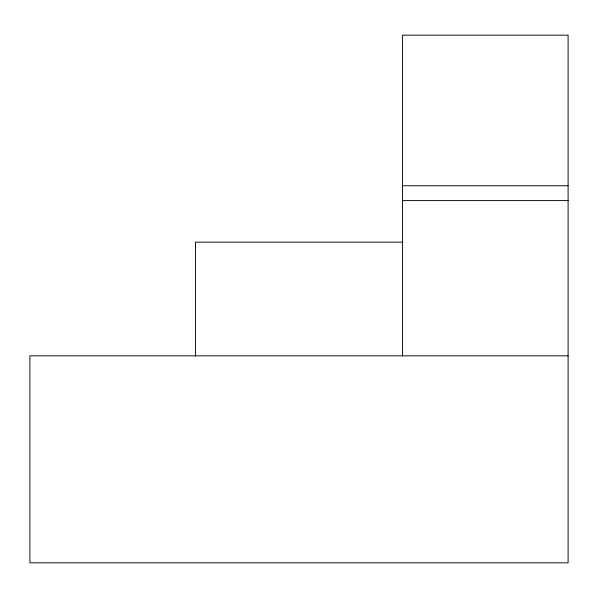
<?xml version="1.0" encoding="UTF-8"?>
<svg xmlns="http://www.w3.org/2000/svg" width="598" height="598" viewBox="0 0 598 598"><rect width="100%" height="100%" fill="white"/><g stroke="black" fill="none" stroke-linecap="round" stroke-linejoin="round"><path stroke-width="0.9" d="M402.499 185.746L568.1 185.746M402.499 200.592L568.1 200.592M402.813 242.16L195.501 242.16L195.501 356.124M568.1 355.84L29.9 355.84L29.9 562.845L568.1 562.845L568.1 35.155L402.499 35.155L402.499 355.84"/></g></svg>
